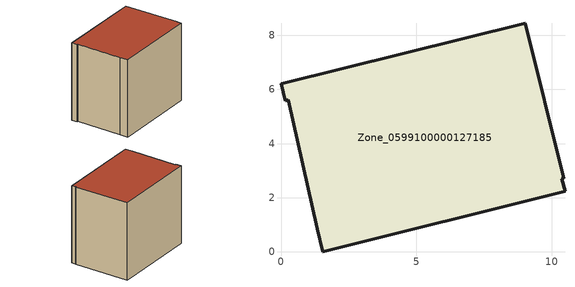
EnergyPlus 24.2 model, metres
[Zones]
Zone_0599100000127185
 floor ground (C_G): 1.55,0 1.34,0.85 0.26,5.63 0.15,5.59 0,6.21 9.02,8.45 10.45,2.72 10.38,2.7 10.5,2.23 z0
 wall outside (C_F): 10.45,2.72 9.02,8.45 0,6.21 0.15,5.59 0.26,5.63 1.34,0.85 1.55,0 10.5,2.23 10.38,2.7 10.45,2.72 z0:8.27
 roof outside (C_R): 0.26,5.63 1.34,0.85 1.55,0 10.5,2.23 10.38,2.7 10.45,2.72 9.02,8.45 0,6.21 0.15,5.59 z8.27
[BUILDING]
Pand.0599100000127185: North Axis=0; Terrain=City; Loads Convergence Tolerance Value=0.04; Temperature Convergence Tolerance Value=0.4; Solar Distribution=FullExterior; Maximum Number of Warmup Days=25; Minimum Number of Warmup Days=1
[Site:Location]
Rotterdam.The.Hague.AP_ZH_NLD Design_Conditions: Latitude=51.96; Longitude=4.45; Time Zone=1; Elevation=-4.5
[SITE:GROUNDTEMPERATURE:BUILDINGSURFACE]
18, 18, 18, 18, 18, 18, 18, 18, 18, 18, 18, 18
[MATERIAL] Thermal Absorptance=0.9; Solar Absorptance=0.7; Visible Absorptance=0.7
Name | Roughness | Thickness | Conductivity | Density | Specific Heat
G.TI.1965-1974 | MediumSmooth | 0.15 | 0.882353 | 540 | 1210
F.TI.1965-1974 | Rough | 0.3 | 0.697674 | 1920 | 840
R.TI.1965-1974 | MediumRough | 0.2 | 0.232558 | 1500 | 1000
[CONSTRUCTION]
C_G: G.TI.1965-1974
C_F: F.TI.1965-1974
C_R: R.TI.1965-1974
[ZONE]
Zone_0599100000127185: Type=1; Multiplier=1; Ceiling Height=Autocalculate; Volume=Autocalculate; Floor Area=autocalculate; Part of Total Floor Area=Yes
[ZONEINFILTRATION:DESIGNFLOWRATE]
Infil_Zone_0599100000127185: Zone or ZoneList or Space or SpaceList=Zone_0599100000127185; Schedule=AlwaysOn; Design Flow Rate Calculation Method=Flow/Area; Flow Rate per Floor Area=0.003; Constant Term Coefficient=1; Temperature Term Coefficient=0; Velocity Term Coefficient=0; Velocity Squared Term Coefficient=0
[HVACTEMPLATE:ZONE:IDEALLOADSAIRSYSTEM]
Zone_0599100000127185: Maximum Heating Supply Air Temperature=50; Minimum Cooling Supply Air Temperature=13; Maximum Heating Supply Air Humidity Ratio=0.0156; Minimum Cooling Supply Air Humidity Ratio=0.0077; Heating Limit=NoLimit; Cooling Limit=NoLimit; Dehumidification Control Type=ConstantSensibleHeatRatio; Cooling Sensible Heat Ratio=0.7; Dehumidification Setpoint=60; Humidification Control Type=None; Humidification Setpoint=30; Outdoor Air Method=None; Outdoor Air Flow Rate per Person=0.00944; Outdoor Air Flow Rate per Zone Floor Area=0; Outdoor Air Flow Rate per Zone=0; Demand Controlled Ventilation Type=None; Outdoor Air Economizer Type=NoEconomizer; Heat Recovery Type=None; Sensible Heat Recovery Effectiveness=0.7; Latent Heat Recovery Effectiveness=0.65
[ZONECONTROL:THERMOSTAT]
ThermostatControl_Zone_0599100000127185: Zone or ZoneList=Zone_0599100000127185; Control Type Schedule=DualSetpointControlType; Control 1=Thermostat_Zone_0599100000127185; Temperature Difference Between Cutout And Setpoint=0
[THERMOSTATSETPOINT:DUALSETPOINT]
Thermostat_Zone_0599100000127185: Heating Setpoint Temperature Schedule=HeatingSetpoint_Zone_0599100000127185; Cooling Setpoint Temperature Schedule=CoolingSetpoint_Zone_0599100000127185
[SCHEDULE:COMPACT]
HeatingSetpoint_Zone_0599100000127185: Through: 12/31, For: AllDays, Until: 24:00, 21
CoolingSetpoint_Zone_0599100000127185: Through: 12/31, For: AllDays, Until: 24:00, 24
DualSetpointControlType: Through: 12/31, For: AllDays, Until: 24:00, 4
AlwaysOn: Through: 12/31, For: AllDays, Until: 24:00, 1
